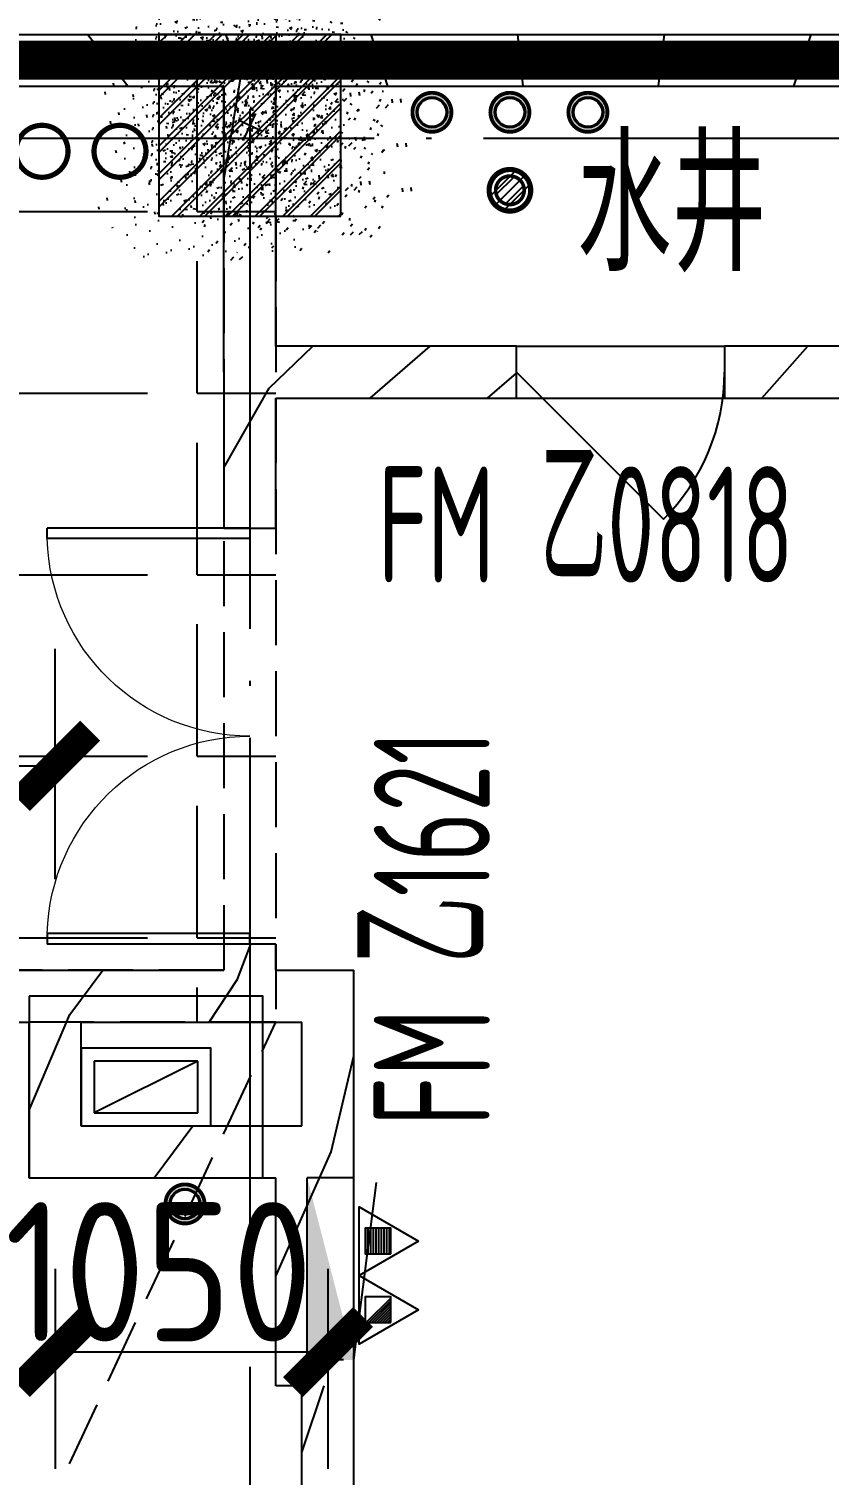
# Model space of a CAD drawing. Header units: inches. Extents: x 0 to 1813292486, y 0 to 3473589894.
# Drawn here: x 600438636 to 600441714, y 3473230675 to 3473236239 of the extents above; entities that cross this region are included whole.
import ezdxf
from ezdxf.enums import TextEntityAlignment as Align
from ezdxf.xclip import XClip

# ---------------------------------------------------------------- set-up
doc = ezdxf.new("R2010")
doc.units = ezdxf.units.IN
doc.header["$LTSCALE"] = 1000
doc.header["$MEASUREMENT"] = 0
doc.header["$XCLIPFRAME"] = 2
for name, pattern in [('AX-MALL-GIRD-200$0$DOTE', [2.4200000000000004, 2, -0.2, 0.02, -0.2]), ('AX-MALL-WALL-P02-QT$0$DASH', [0.35, 0.25, -0.1]), ('AX-MALL-WALL-P02-QT$0$DOTE', [2.4200000000000004, 2, -0.2, 0.02, -0.2]), ('PX-MALL-P02-LG$0$CONTINOUS', [0]), ('PX-MALL-P02-LG$0$DASHED', [0.75, 0.5, -0.25])]:
    doc.linetypes.add(name, pattern=pattern)
for name, color, linetype in [('A-Anno-Note', 241, 'Continuous'), ('AX-MALL-DIM-P02$0$A-Anno-Dims', 3, 'Continuous'), ('AX-MALL-DIM-P02$0$A-Detl-Thin', 131, 'Continuous'), ('AX-MALL-GIRD-200$0$A-Grid', 222, 'AX-MALL-GIRD-200$0$DOTE'), ('AX-MALL-P02-200$0$A-Anno-Note', 241, 'Continuous'), ('AX-MALL-WALL-P02$0$A-Anno-Note', 241, 'Continuous'), ('AX-MALL-WALL-P02-QT$0$_T_S__T_ELEV_A-STRS', 7, 'Continuous'), ('AX-MALL-WALL-P02-QT$0$A-Detl-Patt', 8, 'Continuous'), ('AX-MALL-WALL-P02-QT$0$A-Detl-Thin', 131, 'Continuous'), ('AX-MALL-WALL-P02-QT$0$A-Wall', 2, 'Continuous'), ('AX-MALL-WALL-P02-QT$0$A-Wall-Patt', 13, 'Continuous'), ('AX-MALL-WALL-P02-QT$0$A-Wind', 4, 'Continuous'), ('AX-MALL-WORD-P02$0$A-Anno-Note', 241, 'Continuous'), ('AX-MALL-WORD-P02$0$A-Wind-Iden', 11, 'Continuous'), ('AX-MALL-ZTKD-P02$0$A-Anno-Note', 241, 'Continuous'), ('MX-MALL-P02-LG$0$M-VT-DUCT-FLG', 40, 'Continuous'), ('MX-MALL-P02-LG$0$M-VT-DUCT-KED', 170, 'Continuous'), ('MX-MALL-P02-LG$0$M-VT-DUCT-SAD', 90, 'Continuous'), ('PX-MALL-P02-LG$0$P-Drain-Fldr', 4, 'Continuous'), ('PX-MALL-P02-LG$0$P-Drain-Fldr-ARCH', 161, 'Continuous'), ('PX-MALL-P02-LG$0$P-Drain-Fldr-W100', 4, 'Continuous'), ('PX-MALL-P02-LG$0$P-Drain-Fldr-W50', 4, 'Continuous'), ('PX-MALL-P02-LG$0$P-Exsh', 31, 'Continuous'), ('PX-MALL-P02-LG$0$P-Hydt-Boxx', 221, 'Continuous'), ('PX-MALL-P02-LG$0$P-Hydt-Pipe', 221, 'Continuous'), ('PX-MALL-P02-LG$0$P-Hydt-Xz', 11, 'PX-MALL-P02-LG$0$Xz_LINE'), ('PX-MALL-P02-LG$0$P-Pipe-Risr', 7, 'Continuous'), ('PX-MALL-P02-LG$0$P-Pipe-Risr-Arch', 6, 'Continuous'), ('PX-MALL-P02-LG$0$P-Pipe-Risr-W100', 6, 'Continuous'), ('PX-MALL-P02-LG$0$P-Pipe-Risr-W50', 6, 'Continuous'), ('PX-MALL-P02-LG$0$P-Stom-pipe', 4, 'PX-MALL-P02-LG$0$CONTINOUS'), ('PX-MALL-P02-LG$0$P-Wast-Pipe', 143, 'PX-MALL-P02-LG$0$DASHED'), ('PX-MALL-P02-LG$0$P-WatS-pipe', 61, 'Continuous'), ('SX-MALL-WALL-L-1F~2F$0$S-COLU', 30, 'Continuous'), ('SX-MALL-WALL-L-1F~2F$0$S-PATT-WALL', 83, 'Continuous'), ('SX-MALL-WALL-L-1F~2F$0$单形心', 4, 'Continuous')]:
    doc.layers.add(name, color=color, linetype=linetype)
doc.layers.add('MX-MALL-P02-LG$0$M-AUX-TO-ARCH', color=1, linetype='Continuous', plot=False)
doc.styles.add('AX-MALL-DIM-P02$0$_TCH_DIM_T3', font='gbenor.shx')
doc.styles.add('AX-MALL-WORD-P02$0$_TCH_WINDOW', font='gbenor.shx', dxfattribs={"bigfont": 'gbcbig.shx'})
doc.styles.add('AX-MALL-WORD-P02$0$STANDARD', font='gbenor.shx', dxfattribs={"bigfont": 'gbcbig.shx'})
doc.styles.add('PX-MALL-P02-LG$0$jzfz', font='gbenor.shx', dxfattribs={"bigfont": 'gbcbig.shx'})
doc.styles.add('PX-MALL-P02-LG$0$Standard', font='gbenor.shx', dxfattribs={"bigfont": 'gbcbig.shx'})
doc.linetypes.add('PX-MALL-P02-LG$0$Xz_LINE', pattern='A,2,-0.2,["Xz",PX-MALL-P02-LG$0$Standard,S=0.15,R=0,X=-0.1,Y=-0.08],-0.2', length=2.4)
doc.dimstyles.new('AX-MALL-DIM-P02$0$_TCH_ARCH&&180', dxfattribs={"dimtxt": 535.5, "dimasz": 270, "dimexe": 450, "dimexo": 450, "dimgap": 137.25, "dimtad": 1, "dimdec": 0, "dimzin": 0, "dimdsep": 46, "dimtxsty": 'AX-MALL-DIM-P02$0$_TCH_DIM_T3', "dimblk": 'AX-MALL-DIM-P02$0$_ArchTick', "dimcen": 0.09, "dimclrt": 7, "dimazin": 2, "dimtfac": 1, "dimtdec": 0, "dimtix": 1, "dimtmove": 2, "dimatfit": 3, "dimfxl": 500, "dimtolj": 1, "dimtzin": 0, "dimarcsym": 0})
pattern_1 = [(45, (0, 359.0227), (-353.55353201463, 353.55353201463), [])]

# ---------------------------------------------------------------- blocks, each defined once
blk = doc.blocks.new('AX-MALL-WORD-P02')
at = {"layer": 'AX-MALL-WORD-P02$0$A-Anno-Note', "style": 'AX-MALL-WORD-P02$0$STANDARD'}
blk.add_text('水井', height=506.3829787234042, rotation=339.5681613092015, dxfattribs=at).set_placement((600260864.5346923, 3473142231.405523))
at = {"layer": 'AX-MALL-WORD-P02$0$A-Wind-Iden', "style": 'AX-MALL-WORD-P02$0$_TCH_WINDOW', "width": 0.7}
for s, height, rotation, p in [('FM', 446.25, 339.5681611471349, (600259728.1347635, 3473141375.429147)), ('乙', 506.3829787234042, 339.5681611471349, (600260313.5805826, 3473141157.333399)), ('0818', 446.25, 339.5681611471349, (600260555.3792312, 3473141067.256307)), ('1621', 446.25, 69.56816112945486, (600259710.4742203, 3473140092.479293)), ('乙', 506.3829787234042, 69.56816112945486, (600259620.3971276, 3473139850.680644)), ('FM', 446.25, 69.56816112945486, (600259402.3013792, 3473139265.234825))]:
    blk.add_text(s, height=height, rotation=rotation, dxfattribs=at).set_placement(p)
blk = doc.blocks.new('AX-MALL-GIRD-200')
at = {"layer": 'AX-MALL-GIRD-200$0$A-Grid'}
for p, q in [((600283558.4606664, 3473206751.616964), (600244828.9217169, 3473102787.889884)), ((600226689.7942976, 3473155506.95292), (600584585.7983962, 3473022180.189638))]:
    blk.add_line(p, q, dxfattribs=at)
blk = doc.blocks.new('SX-MALL-WALL-L-1F~2F$0$BANWANG_XINGXIN')
at = {"color": 0}
for points in [[(0.7071067811865476, 0.7071067811865475), (-0.7071067811865477, -0.7071067811865475)], [(-0.7071067811865475, 0.7071067811865476), (0.7071067811865474, -0.7071067811865477)]]:
    blk.add_lwpolyline(points, dxfattribs=at)
blk = doc.blocks.new('SX-MALL-WALL-L-1F~2F')
at = {"layer": 'SX-MALL-WALL-L-1F~2F$0$S-PATT-WALL'}
h = blk.add_hatch(dxfattribs=at)
h.set_pattern_fill('钢筋混凝土', color=256, scale=15, pattern_type=2)
h.set_pattern_definition([(24.56816131876918, (600329933.5907928, 3473126062.903961), (-31.18316060756021, 68.21004687377882), []), (29.56816131876925, (600329933.5907928, 3473126062.903961), (97.53445422577846, -46.37920049590846), [11.25, -123.75]), (334.5681613187692, (600329933.5907928, 3473126062.903961), (19.88439775835759, 112.9961142864107), [9, -99]), (80.01956131876923, (600329941.7186639, 3473126059.039028), (117.4189029535321, 66.61682170576017), [9.5610285, -105.1713168]), (25.75236131876919, (600329944.0635778, 3473126091.016605), (141.3476152674957, -79.15081590010527), [16.87499999999951, -185.624999999996]), (76.20376131876925, (600329955.8425415, 3473126084.420696), (182.3878362713222, 87.98253900728311), [14.3415432, -157.75695]), (330.7523613187692, (600329944.0635778, 3473126091.016605), (182.387767611897, 87.98268144025062), [13.49999999999975, -148.499999999996]), (0.5681613187692669, (600329955.5017037, 3473126078.752051), (62.82047321120105, -87.84980446922418), [11.25, -123.75]), (305.5681613187692, (600329955.5017037, 3473126078.752051), (72.17288940056439, 89.18848105901375), [9, -99]), (51.01956131876926, (600329960.7367384, 3473126071.431231), (134.9933625470349, 1.33857134020591), [9.5610285, -105.1713168]), (17.06816131876921, (600329933.5907928, 3473126062.903961), (19.14085714793764, 46.15589493924091), [0.75, -97.8, 0.75, -100.5, 0.75, -99.375]), (347.0681613187692, (600329933.5907928, 3473126062.903961), (57.63084699394109, 41.66442757030211), [0.75, -57.3, 0.75, -95.55, 0.75, -37.875]), (307.0681613187692, (600329902.2451943, 3473126074.581116), (73.85474001336534, -31.12342331039777), [0.75, -37.5, 0.75, -117, 0.75, -155.25]), (297.0681613187692, (600329888.1888721, 3473126079.817508), (87.2164167648191, -16.46683781742514), [0.75, -48.75, 0.75, -77.69999999999999, 0.75, -110.25])])
h.paths.add_polyline_path([(600260087.6622187, 3473142745.126452), (600260332.0272007, 3473143401.088155), (600259676.0654979, 3473143645.453137), (600259431.7005159, 3473142989.491435)])
h = blk.add_hatch(dxfattribs=at)
h.set_pattern_fill('钢筋混凝土', color=256, scale=15, pattern_type=2)
h.set_pattern_definition([(24.56816131876918, (600332865.970579, 3473133934.444394), (-31.18316060756021, 68.21004687377882), []), (29.56816131876925, (600332865.970579, 3473133934.444394), (97.53445422577846, -46.37920049590846), [11.24999999999975, -123.749999999998]), (334.5681613187692, (600332865.970579, 3473133934.444394), (19.8843977583576, 112.9961142864107), [8.999999999999755, -98.99999999999804]), (80.01956131876923, (600332874.0984502, 3473133930.579462), (117.4189029535321, 66.61682170576017), [9.5610285, -105.1713168]), (25.75236131876918, (600332876.443364, 3473133962.557038), (141.3476152674957, -79.15081590010527), [16.87499999999999, -185.6249999999999]), (76.20376131876925, (600332888.2223277, 3473133955.96113), (182.3878362713222, 87.98253900728308), [14.3415432, -157.75695]), (330.7523613187692, (600332876.443364, 3473133962.557038), (182.3877676118969, 87.98268144025063), [13.5, -148.4999999999999]), (0.5681613187692685, (600332887.88149, 3473133950.292484), (62.82047321120105, -87.84980446922418), [11.25, -123.75]), (305.5681613187692, (600332887.88149, 3473133950.292484), (72.17288940056437, 89.18848105901375), [8.999999999999998, -98.99999999999999]), (51.01956131876926, (600332893.1165248, 3473133942.971664), (134.9933625470349, 1.33857134020591), [9.5610285, -105.1713168]), (17.06816131876921, (600332865.970579, 3473133934.444394), (19.14085714793764, 46.1558949392409), [0.7499999999999999, -97.79999999999998, 0.7499999999999999, -100.5, 0.7499999999999999, -99.37499999999999]), (347.0681613187692, (600332865.970579, 3473133934.444394), (57.63084699394109, 41.66442757030211), [0.7499999999999999, -57.29999999999999, 0.7499999999999999, -95.54999999999998, 0.7499999999999999, -37.87499999999999]), (307.0681613187692, (600332834.6249804, 3473133946.121549), (73.85474001336533, -31.12342331039777), [0.7499999999999848, -37.49999999999903, 0.7499999999999848, -116.9999999999981, 0.7499999999999848, -155.2499999999961]), (297.0681613187692, (600332820.5686584, 3473133951.357941), (87.2164167648191, -16.46683781742514), [0.7499999999999999, -48.74999999999999, 0.7499999999999999, -77.69999999999997, 0.7499999999999999, -110.25])])
h.paths.add_polyline_path([(600260087.6622186, 3473142745.126452), (600260332.0272007, 3473143401.088155), (600259676.065498, 3473143645.453138), (600259431.7005157, 3473142989.491435)])
at = {"layer": 'SX-MALL-WALL-L-1F~2F$0$S-COLU'}
blk.add_lwpolyline([(600260087.6622187, 3473142745.126452), (600260332.0272007, 3473143401.088155), (600259676.0654979, 3473143645.453137), (600259431.7005159, 3473142989.491435)], close=True, dxfattribs=at)
at = {"layer": 'SX-MALL-WALL-L-1F~2F$0$单形心', "xscale": 50, "yscale": 50, "zscale": 50}
blk.add_blockref('SX-MALL-WALL-L-1F~2F$0$BANWANG_XINGXIN', (600259881.8638583, 3473143195.289795), dxfattribs=at)
blk = doc.blocks.new('SX-MALL-WALL-L-2F~3F')
ref = blk.add_blockref('SX-MALL-WALL-L-1F~2F', (0, 0))
XClip(ref).set_block_clipping_path([(600349769.7341375, 3473074679.418533), (600357001.7302529, 3473071985.287766), (600356499.8725733, 3473070638.124951), (600359302.5086629, 3473069594.060767), (600362345.1765132, 3473077761.653201), (600381551.4312518, 3473070606.759726), (600391553.7259278, 3473066880.611454), (600387749.827644, 3473056669.608357), (600391632.1759799, 3473055223.319679), (600395635.5522461, 3473065969.791956), (600406982.2408491, 3473061742.817497), (600403058.8006672, 3473051210.921831), (600412723.2437257, 3473047610.6332), (600445093.3740637, 3473134503.466942), (600393055.2444371, 3473153889.197227), (600387463.4997383, 3473138878.984498), (600380158.3525343, 3473141600.366193), (600382830.751978, 3473148774.027779), (600388210.8522022, 3473146769.782572), (600390696.2253517, 3473153441.399696), (600277474.697425, 3473195619.741203), (600273446.9822528, 3473184807.934726), (600257129.111771, 3473190886.82031), (600241575.9633431, 3473149136.690594), (600258197.8999482, 3473142944.531458), (600255239.7303221, 3473135003.762026), (600263182.3271956, 3473132044.911624), (600260741.6763649, 3473125493.34496), (600269350.4970673, 3473122286.306632), (600271511.1407766, 3473128086.235537), (600286270.1853781, 3473122588.058336), (600284109.5416689, 3473116788.129431), (600282580.7823727, 3473112684.400902), (600291840.7574171, 3473109234.788475), (600290827.7957876, 3473106515.642598), (600293360.405141, 3473105572.171298), (600294731.2544166, 3473109252.0137), (600323175.4764534, 3473098655.706329), (600321336.3302773, 3473093718.790065), (600344750.773286, 3473084996.222976), (600341987.4689643, 3473077578.540671), (600344583.6790427, 3473076611.376234), (600346015.5062013, 3473080454.904757), (600351201.5612961, 3473078522.947055)])
blk = doc.blocks.new('SX-MALL-WALL-2F~3F')
blk.add_blockref('SX-MALL-WALL-L-2F~3F', (0, 0))
blk = doc.blocks.new('MX-MALL-P02-LG$0$YHJJ-P02')
at = {"layer": 'MX-MALL-P02-LG$0$M-AUX-TO-ARCH'}
for points in [[(-155009.1232780218, -43600.01037788391), (-155009.1232774258, -44300.0103802681), (-154109.1232767105, -44300.01037788391), (-154109.1232779026, -43600.0103802681)], [(-154809.1232782602, -43800.01037740707), (-154809.1232783794, -44100.01037979126), (-154309.1232774258, -44100.01037693024), (-154309.1232774258, -43800.01038074493)]]:
    blk.add_lwpolyline(points, close=True, dxfattribs=at)
at = {"layer": 'MX-MALL-P02-LG$0$M-VT-DUCT-FLG'}
blk.add_line((-154359.1232766369, -43850.01037970014), (-154759.1232765458, -44050.01037988239), dxfattribs=at)
at = {"layer": 'MX-MALL-P02-LG$0$M-VT-DUCT-KED'}
for p, q in [((-154359.1232766369, -43850.01037970014), (-154759.1232766369, -43850.01037988239)), ((-154759.1232766369, -43850.01037988239), (-154759.1232765458, -44050.01037988239)), ((-154359.1232765458, -44050.01037970014), (-154359.1232766369, -43850.01037970014)), ((-154759.1232765458, -44050.01037988239), (-154359.1232765458, -44050.01037970014))]:
    blk.add_line(p, q, dxfattribs=at)
blk = doc.blocks.new('MX-MALL-P02-LG')
at = {"layer": 'MX-MALL-P02-LG$0$M-VT-DUCT-SAD', "rotation": 339.5681613187875}
blk.add_blockref('MX-MALL-P02-LG$0$YHJJ-P02', (600418393.5374048, 3473127097.242905), dxfattribs=at)
blk = doc.blocks.new('AX-MALL-WALL-P02-QT$0$$DorLib2D$00000114')
at = {"color": 0}
blk.add_line((0.4999999999999964, 3.552713678800501e-15), (-0.2071067811864751, 0.7071067811864857), dxfattribs=at)
blk.add_arc((0.5000000000013856, -1.154631945610163e-12), 1.000000000001696, 135, 180, dxfattribs=at)
blk = doc.blocks.new('AX-MALL-WALL-P02-QT$0$$DorLib2D$00000002')
for p, q in [((-0.5, -5.684341886080802e-17), (-0.5000000000000007, 0.4875)), ((-0.4750000000000007, 0.4875), (-0.5000000000000007, 0.4875)), ((-0.475, -2.842170943040401e-17), (-0.4750000000000007, 0.4875)), ((0.475, -2.842170943040401e-17), (0.4750000000000007, 0.4875)), ((0.4750000000000007, 0.4875), (0.5000000000000007, 0.4875)), ((0.5, -5.684341886080802e-17), (0.5000000000000007, 0.4875)), ((-0.5, -5.684341886080802e-17), (-0.475, -2.842170943040401e-17)), ((0.5, -5.684341886080802e-17), (0.475, -2.842170943040401e-17))]:
    blk.add_line(p, q)
at = {"lineweight": 13}
for centre, start, end in [((-0.4875, -4.263256414560601e-17), 0, 88.53071641864632), ((0.4875, -4.263256414560601e-17), 91.4692835813537, 180)]:
    blk.add_arc(centre, 0.4875, start, end, dxfattribs=at)
blk = doc.blocks.new('AX-MALL-WALL-P02-QT')
at = {"layer": 'AX-MALL-WALL-P02-QT$0$A-Detl-Patt', "linetype": 'AX-MALL-WALL-P02-QT$0$DASH'}
h = blk.add_hatch(dxfattribs=at)
h.set_pattern_fill('ANGLE', color=5, scale=200)
h.set_pattern_definition([(339.5681613092181, (600185298.4270635, 3473279938.045598), (243.8413429357643, 654.5560705358121), [508, -190.5]), (69.56816130921801, (600185298.4270635, 3473279938.045598), (-654.5560705358121, 243.8413429357643), [508, -190.5])])
h.paths.add_polyline_path([(600258771.2024155, 3473139927.426432), (600257084.4437517, 3473140555.793529), (600258410.996512, 3473144116.728486), (600260097.7551758, 3473143488.361389)])
at = {"layer": 'AX-MALL-WALL-P02-QT$0$A-Wall-Patt'}
h = blk.add_hatch(dxfattribs=at)
h.set_pattern_fill('普通砖', color=256, scale=200, style=0)
h.set_pattern_definition(pattern_1)
h.paths.add_polyline_path([(600253069.9027716, 3473145964.157899), (600253140.3387309, 3473145866.776073), (600259840.5189801, 3473143370.762326), (600259957.5006502, 3473143398.325586), (600260004.046361, 3473143523.270672), (600253116.4484824, 3473146089.102985)])
h = blk.add_hatch(dxfattribs=at)
h.set_pattern_fill('普通砖', color=256, scale=200, style=0)
h.set_pattern_definition(pattern_1)
h.paths.add_polyline_path([(600259957.50065, 3473143398.325586), (600260027.9366094, 3473143300.94376), (600262276.9481618, 3473142463.120964), (600262393.929832, 3473142490.684223), (600262440.4755429, 3473142615.62931), (600260004.046361, 3473143523.270672)])
h = blk.add_hatch(dxfattribs=at)
h.set_pattern_fill('普通砖', color=256, scale=200, style=0)
h.set_pattern_definition(pattern_1)
h.paths.add_polyline_path([(600259581.4619511, 3473142293.419653), (600259678.8437774, 3473142363.855612), (600260027.9366094, 3473143300.94376), (600259957.50065, 3473143398.325586), (600259840.5189801, 3473143370.762326), (600259456.516865, 3473142339.965364)])
h = blk.add_hatch(dxfattribs=at)
h.set_pattern_fill('普通砖', color=256, scale=200, style=0)
h.set_pattern_definition(pattern_1)
h.paths.add_polyline_path([(600259609.0252111, 3473142176.437983), (600260475.8317467, 3473141853.527114), (600260545.650313, 3473142040.944743), (600259678.8437774, 3473142363.855612), (600259581.4619511, 3473142293.419653)])
h = blk.add_hatch(dxfattribs=at)
h.set_pattern_fill('普通砖', color=256, scale=200, style=0)
h.set_pattern_definition(pattern_1)
h.paths.add_polyline_path([(600259456.516865, 3473142339.965364), (600259247.0611649, 3473141777.712473), (600259434.4787941, 3473141707.893907), (600259609.0252111, 3473142176.437983), (600259581.4619511, 3473142293.419653)])
h = blk.add_hatch(dxfattribs=at)
h.set_pattern_fill('普通砖', color=256, scale=200, style=0)
h.set_pattern_definition(pattern_1)
h.paths.add_polyline_path([(600261927.85533, 3473141526.032816), (600261295.3208305, 3473141761.670478), (600261225.5022641, 3473141574.252849), (600261858.0367638, 3473141338.615187), (600261955.4185901, 3473141409.051146)])
h = blk.add_hatch(dxfattribs=at)
h.set_pattern_fill('普通砖', color=256, scale=200, style=0)
h.set_pattern_definition(pattern_1)
h.paths.add_polyline_path([(600255374.1035355, 3473141264.087811), (600255444.5394946, 3473141166.705984), (600257880.9686763, 3473140259.064621), (600257997.9503465, 3473140286.627882), (600258044.4960575, 3473140411.572968), (600255420.6492463, 3473141389.032897)])
h = blk.add_hatch(dxfattribs=at)
h.set_pattern_fill('普通砖', color=256, scale=200, style=0)
h.set_pattern_definition(pattern_1)
h.paths.add_polyline_path([(600257997.9503465, 3473140286.627882), (600258068.3863056, 3473140189.246055), (600258677.4936007, 3473139962.335715), (600258724.0393115, 3473140087.280801), (600258653.6033524, 3473140184.662627), (600258044.4960575, 3473140411.572968)])
h = blk.add_hatch(dxfattribs=at)
h.set_pattern_fill('普通砖', color=256, scale=200, style=0)
h.set_pattern_definition(pattern_1)
h.paths.add_polyline_path([(600257671.5129772, 3473139696.811733), (600257928.7491728, 3473139814.410796), (600258068.3863056, 3473140189.246055), (600257997.9503465, 3473140286.627882), (600257880.9686763, 3473140259.064621)])
h = blk.add_hatch(dxfattribs=at)
h.set_pattern_fill('普通砖', color=256, scale=200, style=0)
h.set_pattern_definition(pattern_1)
h.paths.add_polyline_path([(600258841.0209817, 3473140114.844061), (600258875.9302634, 3473140208.552872), (600258688.5126342, 3473140278.371438), (600258653.6033524, 3473140184.662627), (600258724.0393115, 3473140087.280801)])
h = blk.add_hatch(dxfattribs=at)
h.set_pattern_fill('普通砖', color=256, scale=200, style=0)
h.set_pattern_definition(pattern_1)
h.paths.add_polyline_path([(600258724.0393115, 3473140087.280801), (600258677.4936007, 3473139962.335715), (600258864.9112306, 3473139892.517148), (600259122.1474261, 3473140010.116211), (600258841.0209817, 3473140114.844061)])
h = blk.add_hatch(dxfattribs=at)
h.set_pattern_fill('普通砖', color=256, scale=200, style=0)
h.set_pattern_definition(pattern_1)
h.paths.add_polyline_path([(600258721.6010861, 3473139412.336647), (600258877.7824439, 3473139354.154509), (600259122.1474261, 3473140010.116211), (600258864.9112306, 3473139892.517148), (600258725.2740978, 3473139517.68189)])
h = blk.add_hatch(dxfattribs=at)
h.set_pattern_fill('普通砖', color=256, scale=200, style=0)
h.set_pattern_definition(pattern_1)
h.paths.add_polyline_path([(600257928.7491728, 3473139814.410796), (600257671.5129772, 3473139696.811733), (600258561.7467167, 3473139365.173543), (600258721.6010861, 3473139412.336647), (600258725.2740978, 3473139517.68189)])
h = blk.add_hatch(dxfattribs=at)
h.set_pattern_fill('普通砖', color=256, scale=200, style=0)
h.set_pattern_definition(pattern_1)
h.paths.add_polyline_path([(600258282.4724517, 3473138615.503027), (600258563.5988957, 3473138510.775177), (600258877.7824439, 3473139354.154509), (600258721.6010861, 3473139412.336647), (600258561.7467167, 3473139365.173543)])
h = blk.add_hatch(dxfattribs=at)
h.set_pattern_fill('普通砖', color=256, scale=200, style=0)
h.set_pattern_definition(pattern_1)
h.paths.add_polyline_path([(600257088.0740789, 3473134549.946738), (600258563.5988955, 3473138510.775177), (600258376.1812663, 3473138580.593743), (600256900.6564497, 3473134619.765305)])
at = {"layer": 'AX-MALL-WALL-P02-QT$0$_T_S__T_ELEV_A-STRS', "linetype": 'AX-MALL-WALL-P02-QT$0$DOTE', "const_width": 150}
blk.add_lwpolyline([(600234247.8536268, 3473153011.494684), (600262405.5662599, 3473142521.920496)], dxfattribs=at)
at = {"layer": 'AX-MALL-WALL-P02-QT$0$A-Detl-Patt', "linetype": 'AX-MALL-WALL-P02-QT$0$DASH'}
blk.add_line((600244458.5670023, 3473125849.479588), (600258771.2024158, 3473139927.426434), dxfattribs=at)
at = {"layer": 'AX-MALL-WALL-P02-QT$0$A-Detl-Patt', "color": 5, "linetype": 'AX-MALL-WALL-P02-QT$0$DASH'}
for points in [[(600258771.2024155, 3473139927.426432), (600257084.4437517, 3473140555.793529), (600258410.996512, 3473144116.728486), (600260097.7551758, 3473143488.361389)], [(600258653.6033524, 3473140184.662627), (600257341.6799474, 3473140673.392591), (600258528.5955751, 3473143859.49229), (600259840.5189801, 3473143370.762326)]]:
    blk.add_lwpolyline(points, close=True, dxfattribs=at)
at = {"layer": 'AX-MALL-WALL-P02-QT$0$A-Wall'}
for p, q in [((600253116.4484824, 3473146089.102985), (600260004.046361, 3473143523.270672)), ((600253140.3387309, 3473145866.776073), (600259840.5189801, 3473143370.762326)), ((600260004.046361, 3473143523.270672), (600262440.4755429, 3473142615.62931)), ((600259456.516865, 3473142339.965364), (600259840.5189801, 3473143370.762326)), ((600259678.8437774, 3473142363.855612), (600260027.9366094, 3473143300.94376)), ((600260027.9366094, 3473143300.94376), (600262276.9481618, 3473142463.120964)), ((600260545.650313, 3473142040.944743), (600259678.8437774, 3473142363.855612)), ((600259456.516865, 3473142339.965364), (600259247.0611649, 3473141777.712473)), ((600259434.4787941, 3473141707.893907), (600259609.0252111, 3473142176.437983)), ((600259609.0252111, 3473142176.437983), (600260475.8317467, 3473141853.527114)), ((600260475.8317467, 3473141853.527114), (600260545.650313, 3473142040.944743)), ((600259247.0611649, 3473141777.712473), (600259434.4787941, 3473141707.893907)), ((600261295.3208305, 3473141761.670478), (600261225.5022641, 3473141574.252849)), ((600261927.85533, 3473141526.032816), (600261295.3208305, 3473141761.670478)), ((600261225.5022641, 3473141574.252849), (600261858.0367638, 3473141338.615187)), ((600255420.6492463, 3473141389.032897), (600258044.4960575, 3473140411.572968)), ((600255444.5394946, 3473141166.705984), (600257880.9686763, 3473140259.064621)), ((600258044.4960575, 3473140411.572968), (600258653.6033524, 3473140184.662627)), ((600257671.5129772, 3473139696.811733), (600257880.9686763, 3473140259.064621)), ((600258688.5126342, 3473140278.371438), (600258653.6033524, 3473140184.662627)), ((600258875.9302634, 3473140208.552872), (600258688.5126342, 3473140278.371438)), ((600258841.0209817, 3473140114.844061), (600258875.9302634, 3473140208.552872)), ((600257928.7491728, 3473139814.410796), (600258068.3863056, 3473140189.246055)), ((600258068.3863056, 3473140189.246055), (600258677.4936007, 3473139962.335715)), ((600258841.0209817, 3473140114.844061), (600259122.1474261, 3473140010.116211)), ((600258877.7824439, 3473139354.154509), (600259122.1474261, 3473140010.116211)), ((600258677.4936007, 3473139962.335715), (600258864.9112306, 3473139892.517148)), ((600258725.2740978, 3473139517.68189), (600258864.9112306, 3473139892.517148)), ((600257928.7491728, 3473139814.410796), (600258725.2740978, 3473139517.68189)), ((600257671.5129772, 3473139696.811733), (600258561.7467167, 3473139365.173543)), ((600258282.4724517, 3473138615.503027), (600258561.7467167, 3473139365.173543)), ((600258563.5988957, 3473138510.775177), (600258877.7824439, 3473139354.154509)), ((600256900.6564497, 3473134619.765305), (600258376.1812663, 3473138580.593743)), ((600258376.1812663, 3473138580.593743), (600258282.4724517, 3473138615.503027)), ((600257088.0740789, 3473134549.946738), (600258563.5988955, 3473138510.775177))]:
    blk.add_line(p, q, dxfattribs=at)
at = {"layer": 'AX-MALL-WALL-P02-QT$0$A-Wind'}
for p, q in [((600260545.650313, 3473142040.944743), (600261295.3208305, 3473141761.670478)), ((600260475.8317467, 3473141853.527114), (600261225.5022641, 3473141574.252849))]:
    blk.add_line(p, q, dxfattribs=at)
at = {"layer": 'AX-MALL-WALL-P02-QT$0$A-Detl-Thin'}
for name in ['MX-MALL-P02-LG', 'SX-MALL-WALL-2F~3F']:
    blk.add_blockref(name, (0, 0), dxfattribs=at)
at = {"layer": 'AX-MALL-WALL-P02-QT$0$A-Wind'}
blk.add_blockref('AX-MALL-GIRD-200', (0, 0), dxfattribs=at)
at = {"layer": 'AX-MALL-WALL-P02-QT$0$A-Wind', "zscale": 200}
for name, p, xscale, yscale, rotation in [('AX-MALL-WALL-P02-QT$0$$DorLib2D$00000002', (600259061.4957142, 3473140993.132672), -1600, 1600, 69.56816130839707), ('AX-MALL-WALL-P02-QT$0$$DorLib2D$00000114', (600260885.5762886, 3473141807.598796), -800, -800, 339.568161311844)]:
    blk.add_blockref(name, p, dxfattribs=dict(at, xscale=xscale, yscale=yscale, rotation=rotation))
blk = doc.blocks.new('AX-MALL-WALL-P02')
at = {"layer": 'AX-MALL-WALL-P02$0$A-Anno-Note'}
blk.add_blockref('AX-MALL-WORD-P02', (0, 0), dxfattribs=at)
blk.add_blockref('AX-MALL-WALL-P02-QT', (0, 0), dxfattribs=at)
blk = doc.blocks.new('PX-MALL-P02-LG$0$XHS1')
at = {"layer": 'PX-MALL-P02-LG$0$P-Hydt-Boxx', "ltscale": 0.7}
for p, q in [((350.0030006170273, 240), (-332.898939371109, 327.2950124740601)), ((350.0030006170273, 240), (-349.9969996213913, 240)), ((-349.9969997406006, 239.9999995231628), (-349.9969996213913, 60)), ((350.0030003786087, 200), (350.003000497818, 60)), ((350.0030006170273, 60), (-349.996999502182, 60))]:
    blk.add_line(p, q, dxfattribs=at)
blk.add_solid([(350.0030006170273, 240), (350.0030002593994, 60.00000047683716), (-349.9969996213913, 60)], dxfattribs=at)
blk = doc.blocks.new('PX-MALL-P02-LG$0$MHQ')
at = {"layer": 'PX-MALL-P02-LG$0$P-Exsh', "ltscale": 0.7}
h = blk.add_hatch(dxfattribs=at)
h.set_pattern_fill('ANSI31', color=256, scale=25, style=0)
h.set_pattern_definition([(45, (-160019.2306599375, -42228.3236173685), (-28.0633003783411, 28.0633003783411), [])])
h.paths.add_polyline_path([(-75.0000000015425, 185.1731819980414), (75, 185.1731819980414), (75, 35.17318199802685), (-75.0000000015425, 35.17318199802685)])
for points in [[(0, 346.4101615137042), (-200, -1.455191522836685e-11), (200, -1.455191522836685e-11)], [(0, 346.4101615137042), (-200, -1.455191522836685e-11), (200, -1.455191522836685e-11)], [(0, 346.4101615137042), (-200, -1.455191522836685e-11), (200, -1.455191522836685e-11)], [(-75.0000000015425, 185.1731819980414), (75, 185.1731819980414), (75, 35.17318199802685), (-75.0000000015425, 35.17318199802685)]]:
    blk.add_lwpolyline(points, close=True, dxfattribs=at)
blk = doc.blocks.new('PX-MALL-P02-LG$0$20200929200250')
at = {"layer": 'PX-MALL-P02-LG$0$P-Exsh', "ltscale": 0.7, "xscale": 0.6600000001490116, "yscale": 0.6600000001490116, "zscale": 0.6600000001490116}
for p in [(-132.0000001192093, 40), (131.9999997615814, 40)]:
    blk.add_blockref('PX-MALL-P02-LG$0$MHQ', p, dxfattribs=at)
blk = doc.blocks.new('PX-MALL-P02-LG$0$20211220143732')
at = {"layer": 'PX-MALL-P02-LG$0$P-Exsh'}
blk.add_blockref('PX-MALL-P02-LG$0$20200929200250', (-374.9999999407155, 219.6219584928522), dxfattribs=at)
at = {"layer": 'PX-MALL-P02-LG$0$P-Hydt-Boxx', "ltscale": 0.7, "xscale": -1}
blk.add_blockref('PX-MALL-P02-LG$0$XHS1', (-349.9969999989844, 0), dxfattribs=at)
blk = doc.blocks.new('PX-MALL-P02-LG$0$P-Risr')
at = {"layer": 'PX-MALL-P02-LG$0$P-Pipe-Risr-W50'}
h = blk.add_hatch(color=0, dxfattribs=at)
edge = h.paths.add_edge_path()
edge.add_ellipse((0, 0), major_axis=(47.05795628796547, 47.05795628796547), ratio=0.9999999999999695, start_angle=225.0000000000009, end_angle=405.0000000000009, ccw=False)
edge.add_ellipse((0, 0), major_axis=(47.05795628796764, 47.05795628796764), ratio=0.9999999999998785, start_angle=133.9675974886221, end_angle=225.0000000000035, ccw=False)
edge.add_line((-66.53919663240958, 1.199087783927098), (-54.4367953546693, 1.199087783927098))
edge.add_ellipse((0, 0), major_axis=(-38.50196423560672, 38.50196423560672), ratio=0.9999999999999859, start_angle=43.73814098242129, end_angle=134.9999999999996)
edge.add_ellipse((0, 0), major_axis=(38.50196423561096, 38.50196423561096), ratio=0.9999999999998216, start_angle=225.0000000000051, end_angle=405.0000000000051)
edge.add_ellipse((0, 0), major_axis=(38.50196423560679, 38.50196423560679), ratio=0.9999999999999831, start_angle=45.00000000000048, end_angle=133.7381409824204)
edge.add_line((-54.43679535467527, 1.199087783927098), (-66.53919663241555, 1.199087783927098))
edge.add_ellipse((0, 0), major_axis=(-47.05795628796762, 47.05795628796762), ratio=0.9999999999998742, start_angle=-45.00000000000358, end_angle=43.967597488629224, ccw=False)
at = {"layer": 'PX-MALL-P02-LG$0$P-Pipe-Risr-Arch', "ltscale": 0.7}
blk.add_circle((0, 0), 59.29000000000001, dxfattribs=at)
at = {"layer": 'PX-MALL-P02-LG$0$P-Pipe-Risr-W100', "color": 0, "const_width": 15}
blk.add_lwpolyline([(-75, 0, 1), (75, 0, 1)], format="xyb", close=True, dxfattribs=at)
at = {"layer": 'PX-MALL-P02-LG$0$P-Pipe-Risr-W50'}
blk.add_circle((0, 0), 54.45000000000001, dxfattribs=at)
at = {"layer": 'PX-MALL-P02-LG$0$P-Pipe-Risr', "style": 'PX-MALL-P02-LG$0$jzfz', "width": 0.6, "flags": 1}
for tag, p in [('SYS-MARK', (0.3310501334344735, -45.65933377496549)), ('RANGE', (0.3337570973526454, -45.67887874227017))]:
    blk.add_attdef(tag, text='', height=0.015625, dxfattribs=at).set_placement(p, align=Align.MIDDLE)
blk = doc.blocks.new('PX-MALL-P02-LG$0$A$C5A9C1854')
at = {"layer": 'PX-MALL-P02-LG$0$P-Drain-Fldr-W50', "ltscale": 0.7}
for p, q in [((16.81565596797736, -52.36634142627008), (-52.36634142621187, 16.81565596791916)), ((38.89087296527578, -38.89087296521757), (-38.89087296527578, 38.89087296521757)), ((52.36634142632829, -16.81565596791916), (-16.81565596786095, 52.36634142627008))]:
    blk.add_line(p, q, dxfattribs=at)
at = {"layer": 'PX-MALL-P02-LG$0$P-Drain-Fldr-W50', "ltscale": 0.7, "const_width": 13.75}
blk.add_lwpolyline([(-54.99999999994179, 0, 1), (55.00000000005821, 0, 1)], format="xyb", close=True, dxfattribs=at)
blk = doc.blocks.new('PX-MALL-P02-LG$0$A$C7D2520B3')
at = {"layer": 'PX-MALL-P02-LG$0$P-Drain-Fldr', "ltscale": 0.7}
for p, q in [((58.33630944791366, -58.33630944788456), (-58.33630944791366, 58.33630944788456)), ((78.54951213949244, -25.22348395187873), (-25.22348395179142, 78.54951213940512)), ((25.22348395196605, -78.54951213940512), (-78.54951213931781, 25.22348395187873))]:
    blk.add_line(p, q, dxfattribs=at)
at = {"layer": 'PX-MALL-P02-LG$0$P-Drain-Fldr', "ltscale": 0.7, "const_width": 20}
blk.add_lwpolyline([(5.820766091346741e-11, -80, 1), (5.820766091346741e-11, 80, 1)], format="xyb", close=True, dxfattribs=at)
blk = doc.blocks.new('PX-MALL-P02-LG$0$A$C2257314B')
at = {"layer": 'PX-MALL-P02-LG$0$P-Drain-Fldr-ARCH', "ltscale": 0.7}
for p, q in [((16.81565596797736, -52.36634142627008), (-52.36634142621187, 16.81565596791916)), ((38.89087296527578, -38.89087296521757), (-38.89087296527578, 38.89087296521757)), ((52.36634142632829, -16.81565596791916), (-16.81565596786095, 52.36634142627008))]:
    blk.add_line(p, q, dxfattribs=at)
for start, end in [(0, 180), (180, 0)]:
    blk.add_arc((5.820766091346741e-11, -1.77635683940025e-15), 55, start, end, dxfattribs=at)
blk = doc.blocks.new('PX-MALL-P02-LG$0$P-Drain-Fldr')
blk.add_blockref('PX-MALL-P02-LG$0$A$C2257314B', (0, 0))
at = {"layer": 'PX-MALL-P02-LG$0$P-Drain-Fldr-W100'}
blk.add_blockref('PX-MALL-P02-LG$0$A$C7D2520B3', (0, 0), dxfattribs=at)
at = {"layer": 'PX-MALL-P02-LG$0$P-Drain-Fldr-W50'}
blk.add_blockref('PX-MALL-P02-LG$0$A$C5A9C1854', (0, 0), dxfattribs=at)
blk = doc.blocks.new('PX-MALL-P02-LG$0$20220509195141')
at = {"layer": 'PX-MALL-P02-LG$0$P-Stom-pipe', "ltscale": 0.7, "const_width": 20}
blk.add_lwpolyline([(-140.3634262084961, -72.80864715576172, 1), (-283.853928565979, 66.5128356218338, 1)], format="xyb", close=True, dxfattribs=at)
blk = doc.blocks.new('PX-MALL-P02-LG$0$A$C3A6D0A61')
at = {"layer": 'PX-MALL-P02-LG$0$P-Stom-pipe'}
blk.add_blockref('PX-MALL-P02-LG$0$20220509195141', (424.217351436615, 6.295813858509064), dxfattribs=at)
blk = doc.blocks.new('PX-MALL-P02-LG')
at = {"layer": 'PX-MALL-P02-LG$0$P-Drain-Fldr', "rotation": 249.5681612930136}
blk.add_blockref('PX-MALL-P02-LG$0$P-Drain-Fldr', (600260731.6786988, 3473142611.924902), dxfattribs=at)
at = {"layer": 'PX-MALL-P02-LG$0$P-Exsh', "xscale": -0.9999999999999513, "rotation": 249.5681588570687}
blk.add_blockref('PX-MALL-P02-LG$0$20211220143732', (600258617.9720007, 3473139344.227958), dxfattribs=at)
at = {"layer": 'PX-MALL-P02-LG$0$P-Hydt-Pipe', "color": 221}
for p, rotation in [((600260555.2802403, 3473142997.779236), 69.56816090044332), ((600258198.8555157, 3473139393.647618), 339.5681609567249)]:
    blk.add_blockref('PX-MALL-P02-LG$0$P-Risr', p, dxfattribs=dict(at, rotation=rotation))
at = {"layer": 'PX-MALL-P02-LG$0$P-Hydt-Xz', "rotation": 23.71789670023115}
for p in [(600258904.3562169, 3473143292.654172), (600259185.4826604, 3473143187.926321)]:
    blk.add_blockref('PX-MALL-P02-LG$0$A$C3A6D0A61', p, dxfattribs=at)
at = {"layer": 'PX-MALL-P02-LG$0$P-Wast-Pipe', "ltscale": 0.7, "rotation": 159.5681612930136}
blk.add_blockref('PX-MALL-P02-LG$0$P-Risr', (600260836.4066849, 3473142893.051385), dxfattribs=at)
at = {"layer": 'PX-MALL-P02-LG$0$P-WatS-pipe', "ltscale": 0.7, "rotation": 159.5681612930136}
blk.add_blockref('PX-MALL-P02-LG$0$P-Risr', (600261117.5331291, 3473142788.323535), dxfattribs=at)
blk = doc.blocks.new('AX-MALL-ZTKD-P02')
at = {"layer": 'AX-MALL-ZTKD-P02$0$A-Anno-Note'}
blk.add_blockref('AX-MALL-GIRD-200', (0, 0), dxfattribs=at)
blk = doc.blocks.new('AX-MALL-DIM-P02$0$_ArchTick')
at = {"color": 0, "linetype": 'ByBlock', "const_width": 0.4}
blk.add_lwpolyline([(-0.5, -0.5), (0.5, 0.5)], dxfattribs=at)
blk = doc.blocks.new('*D537')
at = {"layer": 'AX-MALL-DIM-P02$0$A-Anno-Dims', "color": 0, "lineweight": -2, "transparency": 16777216}
for p, q in [((600260126.2288511, 3473143851.251524), (600260402.6707487, 3473144593.318969)), ((600261086.7442012, 3473143493.431372), (600261363.1860988, 3473144235.498817)), ((600260245.5789745, 3473144171.629303), (600261206.0943246, 3473143813.809151))]:
    blk.add_line(p, q, dxfattribs=at)
at = {"layer": 'AX-MALL-DIM-P02$0$A-Anno-Dims', "color": 0, "lineweight": -2, "transparency": 16777216, "xscale": 270, "yscale": 270, "zscale": 270}
for p, rotation in [((600260245.5789745, 3473144171.629303), 159.5681613376306), ((600261206.0943246, 3473143813.809151), 339.5681613376306)]:
    blk.add_blockref('AX-MALL-DIM-P02$0$_ArchTick', p, dxfattribs=dict(at, rotation=rotation))
at = {"layer": 'AX-MALL-DIM-P02$0$A-Anno-Dims', "color": 7, "transparency": 16777216, "insert": (600261082.9542131, 3473144951.348582), "char_height": 535.5, "attachment_point": 5, "rotation": 339.56816133763056, "style": 'AX-MALL-DIM-P02$0$_TCH_DIM_T3'}
blk.add_mtext('\\A1;1025', dxfattribs=at)
blk = doc.blocks.new('*D545')
at = {"layer": 'AX-MALL-DIM-P02$0$A-Anno-Dims', "color": 0, "lineweight": -2, "transparency": 16777216}
for p, q in [((600255542.8320057, 3473141717.016374), (600255851.9964988, 3473142546.924498)), ((600255694.9050081, 3473142125.234726), (600258318.7527137, 3473141147.776473)), ((600258166.6797113, 3473140739.558121), (600258475.8442044, 3473141569.466245))]:
    blk.add_line(p, q, dxfattribs=at)
at = {"layer": 'AX-MALL-DIM-P02$0$A-Anno-Dims', "color": 0, "lineweight": -2, "transparency": 16777216, "xscale": 270, "yscale": 270, "zscale": 270}
for p, rotation in [((600255694.9050081, 3473142125.234726), 159.5681998250992), ((600258318.7527137, 3473141147.776473), 339.5681998250992)]:
    blk.add_blockref('AX-MALL-DIM-P02$0$_ArchTick', p, dxfattribs=dict(at, rotation=rotation))
at = {"layer": 'AX-MALL-DIM-P02$0$A-Anno-Dims', "color": 7, "transparency": 16777216, "insert": (600257778.6888069, 3473141934.18508), "char_height": 535.5, "attachment_point": 5, "rotation": 339.5681998250992, "style": 'AX-MALL-DIM-P02$0$_TCH_DIM_T3'}
blk.add_mtext('\\A1;2800', dxfattribs=at)
blk = doc.blocks.new('*D547')
at = {"layer": 'AX-MALL-DIM-P02$0$A-Anno-Dims', "color": 0, "lineweight": -2, "transparency": 16777216}
for p, q in [((600258425.7199014, 3473142723.967478), (600257224.6500801, 3473143171.401228)), ((600256808.5133266, 3473140765.288171), (600257646.3397462, 3473143014.309454)), ((600257587.8934819, 3473140474.946194), (600256386.8236605, 3473140922.379945))]:
    blk.add_line(p, q, dxfattribs=at)
at = {"layer": 'AX-MALL-DIM-P02$0$A-Anno-Dims', "color": 0, "lineweight": -2, "transparency": 16777216, "xscale": 270, "yscale": 270, "zscale": 270}
for p, rotation in [((600257646.3397462, 3473143014.309454), 69.56816134652134), ((600256808.5133266, 3473140765.288171), 249.5681613465213)]:
    blk.add_blockref('AX-MALL-DIM-P02$0$_ArchTick', p, dxfattribs=dict(at, rotation=rotation))
at = {"layer": 'AX-MALL-DIM-P02$0$A-Anno-Dims', "color": 7, "transparency": 16777216, "insert": (600256847.9058367, 3473142031.181409), "char_height": 535.5, "attachment_point": 5, "rotation": 69.56816134652134, "style": 'AX-MALL-DIM-P02$0$_TCH_DIM_T3'}
blk.add_mtext('\\A1;2400', dxfattribs=at)
blk = doc.blocks.new('*D1553')
at = {"layer": 'AX-MALL-DIM-P02$0$A-Anno-Dims', "color": 0, "lineweight": -2, "transparency": 16777216}
for p, q in [((600257643.0393008, 3473139333.921598), (600257374.5123888, 3473138613.100762)), ((600257531.6041628, 3473139034.790428), (600258515.5467174, 3473138668.242956)), ((600258626.9818554, 3473138967.374126), (600258358.4549434, 3473138246.55329))]:
    blk.add_line(p, q, dxfattribs=at)
at = {"layer": 'AX-MALL-DIM-P02$0$A-Anno-Dims', "color": 0, "lineweight": -2, "transparency": 16777216, "xscale": 270, "yscale": 270, "zscale": 270}
for p, rotation in [((600257531.6041628, 3473139034.790428), 159.5681613564971), ((600258515.5467174, 3473138668.242956), 339.5681613564971)]:
    blk.add_blockref('AX-MALL-DIM-P02$0$_ArchTick', p, dxfattribs=dict(at, rotation=rotation))
at = {"layer": 'AX-MALL-DIM-P02$0$A-Anno-Dims', "color": 7, "transparency": 16777216, "insert": (600258013.6841918, 3473139184.328311), "char_height": 535.5, "attachment_point": 5, "rotation": 339.5681613564971, "style": 'AX-MALL-DIM-P02$0$_TCH_DIM_T3'}
blk.add_mtext('\\A1;1050', dxfattribs=at)
blk = doc.blocks.new('AX-MALL-DIM-P02')
at = {"layer": 'AX-MALL-DIM-P02$0$A-Detl-Thin'}
blk.add_blockref('AX-MALL-ZTKD-P02', (-2.384185791015625e-06, 9.5367431640625e-07), dxfattribs=at)
at = {"layer": 'AX-MALL-DIM-P02$0$A-Anno-Dims'}
for base, p1, p2, angle, picture, middle in [((600261206.0943246, 3473143813.809151), (600259969.1370771, 3473143429.561858), (600260929.6524272, 3473143071.741706), 339.56816131265305, '*D537', (600261082.9542131, 3473144951.348582)), ((600258318.7527137, 3473141147.776473), (600255385.7405149, 3473141295.326602), (600258009.5882205, 3473140317.868349), 339.56819983424276, '*D545', (600257778.6888069, 3473141934.18508)), ((600258515.5467174, 3473138668.242956), (600257800.1310748, 3473139755.611265), (600258784.0736293, 3473139389.063792), 339.5681613321143, '*D1553', (600258013.6841918, 3473139184.328311))]:
    dim = blk.add_linear_dim(base=base, p1=p1, p2=p2, angle=angle, dimstyle='AX-MALL-DIM-P02$0$_TCH_ARCH&&180', dxfattribs=at)
    dim.commit()
    dim.dimension.update_dxf_attribs({"geometry": picture, "text_midpoint": middle, "dimtype": 129})
dim = blk.add_aligned_dim(p1=(600258009.5831479, 3473140317.854421), p2=(600258847.4095675, 3473142566.875704), distance=1281.7042077895871, dimstyle='AX-MALL-DIM-P02$0$_TCH_ARCH&&180', dxfattribs=at)
dim.commit()
dim.dimension.update_dxf_attribs({"geometry": '*D547', "text_midpoint": (600256847.9058367, 3473142031.181409)})
blk = doc.blocks.new('AX-MALL-P02-200')
at = {"layer": 'AX-MALL-P02-200$0$A-Anno-Note'}
blk.add_blockref('AX-MALL-WALL-P02', (0, 0), dxfattribs=at)
for name in ['AX-MALL-DIM-P02', 'PX-MALL-P02-LG']:
    blk.add_blockref(name, (0, 0), dxfattribs=at)

msp = doc.modelspace()

# ---------------------------------------------------------------- block references
at = {"layer": 'A-Anno-Note', "rotation": 20.43183869077545}
msp.add_blockref('AX-MALL-P02-200', (1250392458.527329, 9048125.682563305), dxfattribs=at)

doc.saveas('drawing.dxf')
